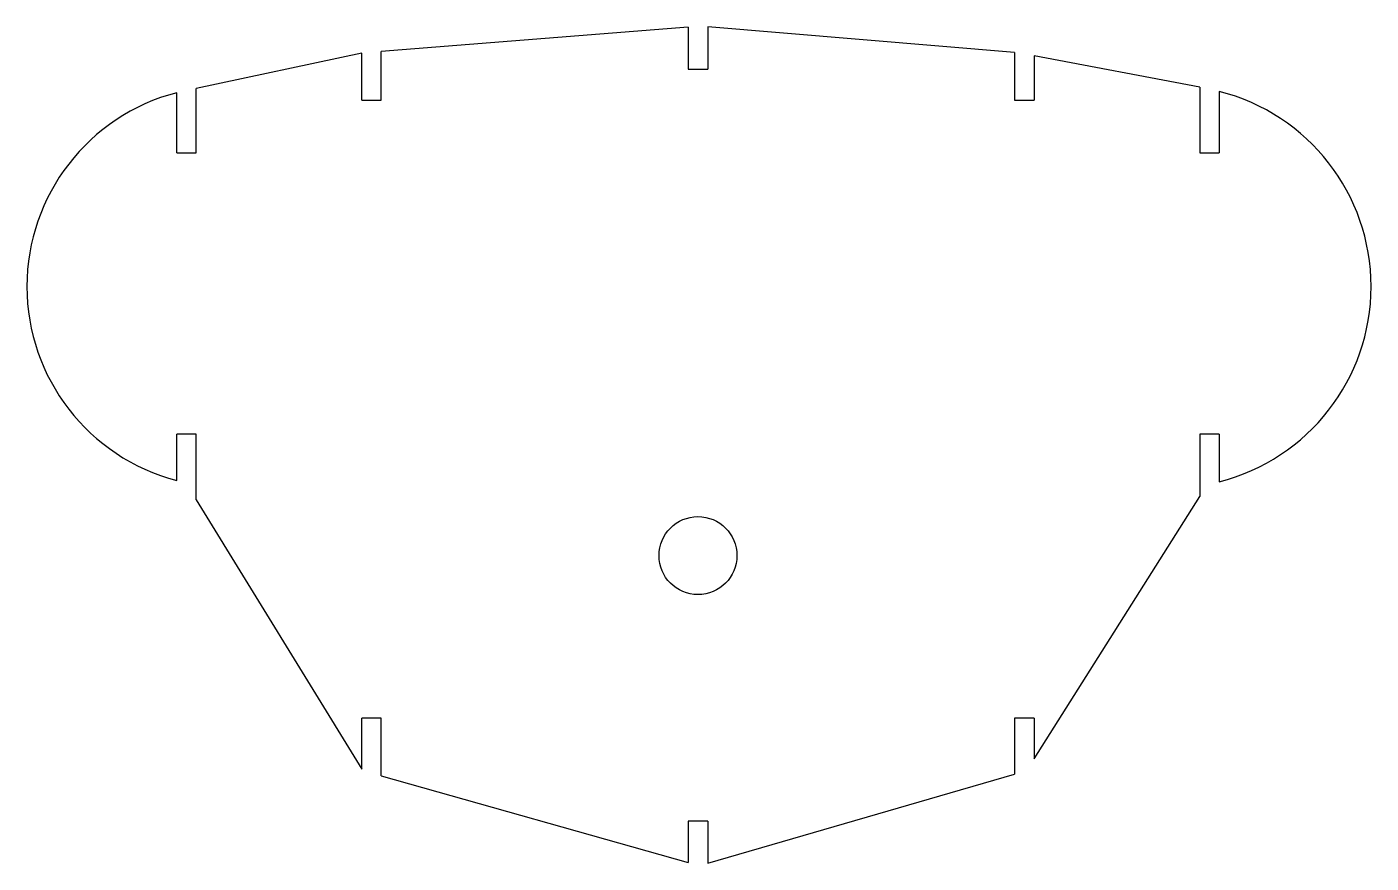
# Model space of a CAD drawing. Header units: millimetres. Extents: x -104 to 115, y -58 to 79.
import ezdxf

# ---------------------------------------------------------------- set-up
doc = ezdxf.new("R2010")
doc.units = ezdxf.units.MM

msp = doc.modelspace()

# ---------------------------------------------------------------- linework, layer by layer
at = {"color": 7, "linetype": 'Continuous', "lineweight": 25}
for p, q in [((3.82, 78.49), (-46.2, 74.5)), ((3.82, 78.49), (3.82, 71.63)), ((57, 74.33), (6.99, 78.52)), ((6.99, 78.52), (6.99, 71.63)), ((-46.2, 66.56), (-46.2, 74.5)), ((-49.37, 74.23), (-76.36, 68.5)), ((-49.37, 66.56), (-49.37, 74.23)), ((57, 74.33), (57, 66.56)), ((87.16, 68.67), (60.18, 73.81)), ((60.18, 73.81), (60.18, 66.56)), ((3.82, 71.63), (6.99, 71.63)), ((-76.36, 57.98), (-76.36, 68.5)), ((87.16, 68.67), (87.16, 57.98)), ((90.34, 68), (90.34, 57.98)), ((-79.53, 57.98), (-79.53, 67.79)), ((-49.37, 66.56), (-46.2, 66.56)), ((57, 66.56), (60.18, 66.56)), ((-79.53, 57.98), (-76.36, 57.98)), ((87.16, 57.98), (90.34, 57.98)), ((-79.53, 4.62), (-79.53, 12.17)), ((-76.36, 12.17), (-79.53, 12.17)), ((-76.36, 1.47), (-76.36, 12.17)), ((87.16, 12.17), (87.16, 1.99)), ((90.34, 12.17), (87.16, 12.17)), ((90.34, 12.17), (90.34, 4.41)), ((-76.36, 1.47), (-49.37, -42.42)), ((60.18, -40.76), (87.16, 1.99)), ((-49.37, -42.42), (-49.37, -34.1)), ((-46.2, -34.1), (-49.37, -34.1)), ((-46.2, -43.52), (-46.2, -34.1)), ((57, -34.1), (57, -43.24)), ((60.18, -34.1), (57, -34.1)), ((60.18, -34.1), (60.18, -40.76)), ((-46.2, -43.52), (3.82, -57.62)), ((6.99, -57.73), (57, -43.24)), ((3.82, -50.91), (3.82, -57.62)), ((6.99, -50.91), (3.82, -50.91)), ((6.99, -50.91), (6.99, -57.73))]:
    msp.add_line(p, q, dxfattribs=at)
msp.add_circle((5.4, -7.62), 6.35, dxfattribs=at)
for centre, radius, start, end in [((82.28, 36.21), 32.8, 284.2169, 75.7831), ((-71.31, 36.21), 32.64, 104.595, 255.405)]:
    msp.add_arc(centre, radius, start, end, dxfattribs=at)

doc.saveas('drawing.dxf')
